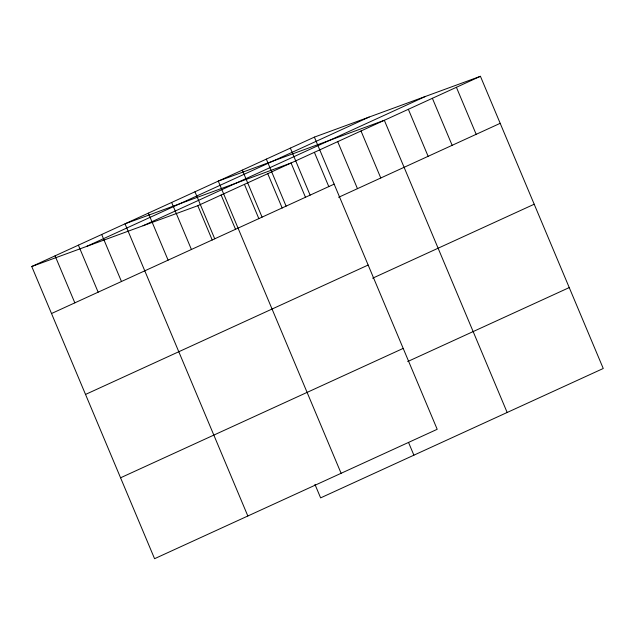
<?xml version="1.0" encoding="UTF-8"?>
<svg xmlns="http://www.w3.org/2000/svg" width="635" height="635" viewBox="0 0 635 635"><rect width="100%" height="100%" fill="white"/><g stroke="black" fill="none" stroke-linecap="round" stroke-linejoin="round"><path stroke-width="0.95" d="M314.381 137.12L437.197 429.3L154.575 558.697L31.75 266.51L314.381 137.12L480.425 76.303L603.25 368.49L320.619 497.88L314.952 484.402M86.543 246.444L369.173 117.046M143.002 225.766L425.633 96.369M31.75 266.51L197.802 205.7L480.425 76.303M51.514 313.531L334.145 184.134M338.63 197.287L500.189 123.325M85.527 394.438L368.149 265.041M372.642 278.193L534.202 204.224M120.563 477.79L403.193 348.401M407.678 361.553L569.238 287.584M456.406 87.305L476.171 134.318M432.379 98.298L452.144 145.32M408.353 109.299L428.125 156.313M507.159 412.48L384.334 120.293L218.281 181.11L341.106 473.297M361.013 130.969L380.778 177.99M337.701 141.645L357.465 188.666M314.381 152.321L328.827 186.682M290.354 148.114L310.118 195.135M305.506 197.358L291.068 162.997L125.016 223.814L247.84 516.001M408.599 442.595L413.893 455.184M266.327 159.115L286.091 206.129M267.748 173.672L282.194 208.034M242.308 170.109L262.072 217.13M244.435 184.348L258.874 218.71M221.115 195.024L235.561 229.386M194.969 191.786L214.733 238.808M197.802 205.7L212.241 240.054M171.648 202.462L191.413 249.476M148.336 213.138L168.1 260.152M101.703 234.49L121.468 281.503M78.383 245.158L98.147 292.179M55.07 255.834L74.835 302.855"/></g></svg>
